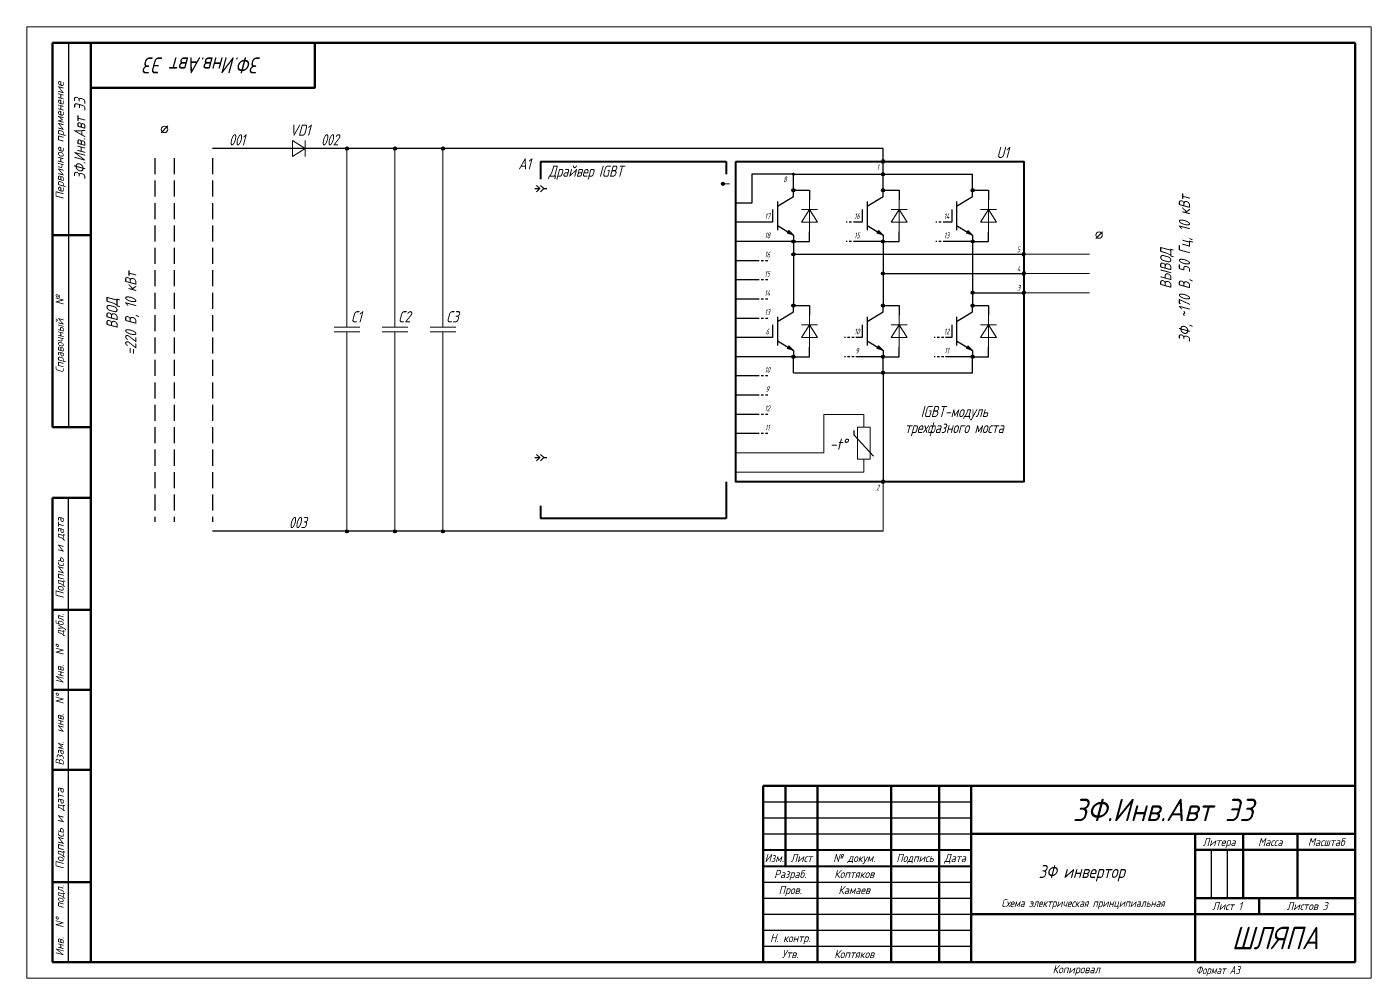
# Model space of a CAD drawing. Header units: millimetres. Extents: x -266 to 8003, y 0 to 8682.
# Drawn here: x 0 to 420, y 0 to 297 of the extents above; entities that cross this region are included whole.
import ezdxf
from ezdxf.enums import TextEntityAlignment as Align

# ---------------------------------------------------------------- set-up
doc = ezdxf.new("R2010")
doc.units = ezdxf.units.MM
for name, pattern in [('CENTER', [2, 1.25, -0.25, 0.25, -0.25]), ('JIS_02_0.7', [1.35, 0.75, -0.6]), ('K5LT32771', [0]), ('ГОСТ 2.303 4', [7, 5, -2, 0])]:
    doc.linetypes.add(name, pattern=pattern)
doc.styles.add('GENISO_1', font='geniso.shx', dxfattribs={"oblique": 15, "height": 3.5})
doc.styles.add('гост', font='simplex.shx', dxfattribs={"oblique": 15, "height": 2.25})
doc.styles.add('гост1', font='simplex.shx', dxfattribs={"width": 0.8, "oblique": 15, "height": 2.5})

# ---------------------------------------------------------------- blocks, each defined once
blk = doc.blocks.new('Стрелка')
at = {"lineweight": 20}
blk.add_hatch(color=256, dxfattribs=at).paths.add_polyline_path([(4, 0), (0, 1), (0, -1)])
for p, q in [((4, 0), (0, 1)), ((0, 1), (0, -1)), ((0, -1), (4, 0))]:
    blk.add_line(p, q, dxfattribs=at)

msp = doc.modelspace()

# ---------------------------------------------------------------- hatches: boundary and pattern name
for points in [[(100.5, 259, 1), (99.5, 259, 1)], [(115.5, 259, 1), (114.5, 259, 1)], [(130.5, 259, 1), (129.5, 259, 1)], [(217, 248, 1), (218, 248, 1)], [(239, 251, 1), (240, 251, 1)], [(267, 251, 1), (268, 251, 1)], [(239, 246, 1), (240, 246, 1)], [(267, 246, 1), (268, 246, 1)], [(295, 246, 1), (296, 246, 1)], [(239, 230, 1), (240, 230, 1)], [(267, 230, 1), (268, 230, 1)], [(295, 230, 1), (296, 230, 1)], [(239, 226, 1), (240, 226, 1)], [(267, 220, 1), (268, 220, 1)], [(295, 214, 1), (296, 214, 1)], [(239, 210, 1), (240, 210, 1)], [(267, 210, 1), (268, 210, 1)], [(295, 210, 1), (296, 210, 1)], [(239, 194, 1), (240, 194, 1)], [(267, 194, 1), (268, 194, 1)], [(295, 194, 1), (296, 194, 1)], [(267, 189, 1), (268, 189, 1)], [(100.5, 139.5, 1), (99.5, 139.5, 1)], [(115.5, 139.5, 1), (114.5, 139.5, 1)], [(130.5, 139.5, 1), (129.5, 139.5, 1)]]:
    msp.add_hatch(color=256).paths.add_polyline_path(points)

# ---------------------------------------------------------------- linework, layer by layer
at = {"lineweight": 60}
for p, q in [((20, 292), (8, 292)), ((8, 292), (8, 172)), ((20, 232), (8, 232)), ((20, 172), (8, 172)), ((8, 5), (8, 150)), ((20, 150), (8, 150)), ((20, 115), (8, 115)), ((20, 90), (8, 90)), ((20, 65), (8, 65)), ((230, 60), (415, 60)), ((230, 60), (230, 5)), ((237, 60), (237, 35)), ((247, 60), (247, 5)), ((270, 60), (270, 5)), ((285, 60), (285, 5)), ((295, 60), (295, 5)), ((295, 45), (415, 45)), ((365, 45), (365, 5)), ((380, 45), (380, 25)), ((397, 45), (397, 25)), ((365, 40), (415, 40)), ((20, 30), (8, 30)), ((365, 25), (415, 25)), ((385, 20), (385, 25)), ((295, 20), (415, 20)), ((20, 5), (8, 5))]:
    msp.add_line(p, q, dxfattribs=at)
at = {"lineweight": 30}
for p, q in [((13, 292), (13, 172)), ((13, 5), (13, 150)), ((230, 55), (295, 55)), ((230, 50), (295, 50)), ((230, 45), (295, 45)), ((370, 40), (370, 25)), ((375, 40), (375, 25)), ((230, 30), (295, 30)), ((230, 25), (295, 25)), ((230, 20), (295, 20)), ((230, 15), (295, 15)), ((230, 10), (295, 10))]:
    msp.add_line(p, q, dxfattribs=at)
at = {"lineweight": 20}
for p, q in [((41.94, 263.94), (44.06, 266.06)), ((83, 261.5), (83, 256.5)), ((87, 259), (83, 261.5)), ((87, 256.5), (87, 261.5)), ((89.5, 259), (80.5, 259)), ((83, 256.5), (87, 259)), ((100, 259), (100, 210.5)), ((115, 259), (115, 210.5)), ((130, 259), (130, 210.5)), ((217.5, 248), (219.5, 248)), ((244.5, 240), (242, 236)), ((247, 240), (242, 240)), ((244.5, 243), (244.5, 233)), ((247, 236), (244.5, 240)), ((272.5, 240), (270, 236)), ((275, 240), (270, 240)), ((272.5, 243), (272.5, 233)), ((275, 236), (272.5, 240)), ((300.5, 240), (298, 236)), ((303, 240), (298, 240)), ((300.5, 243), (300.5, 233)), ((303, 236), (300.5, 240)), ((242, 236), (247, 236)), ((270, 236), (275, 236)), ((298, 236), (303, 236)), ((333.94, 230.94), (336.06, 233.06)), ((311.96, 226), (332, 226)), ((312, 220), (332, 220)), ((100, 210.5), (100, 203.25)), ((115, 210.5), (115, 203.25)), ((130, 210.5), (130, 203.25)), ((312, 214), (332, 214)), ((244.5, 207), (244.5, 197)), ((272.5, 207), (272.5, 197)), ((300.5, 207), (300.5, 197)), ((100, 201.75), (100, 194.5)), ((115, 201.75), (115, 194.5)), ((130, 201.75), (130, 194.5)), ((244.5, 204), (242, 200)), ((247, 204), (242, 204)), ((247, 200), (244.5, 204)), ((272.5, 204), (270, 200)), ((275, 204), (270, 204)), ((275, 200), (272.5, 204)), ((300.5, 204), (298, 200)), ((303, 204), (298, 204)), ((303, 200), (300.5, 204)), ((242, 200), (247, 200)), ((270, 200), (275, 200)), ((298, 200), (303, 200)), ((100, 194.5), (100, 139.5)), ((115, 194.5), (115, 139.5)), ((130, 194.5), (130, 139.5)), ((249, 164), (249, 176)), ((249, 176), (261.5, 176)), ((261.5, 172), (261.5, 176)), ((221.5, 164), (249, 164)), ((261.5, 162), (261.5, 158)), ((221.5, 158), (261.5, 158)), ((267.5, 154.5), (267.5, 139.5))]:
    msp.add_line(p, q, dxfattribs=at)
for p, q in [((267.5, 259), (58, 259)), ((267.5, 255.5), (267.5, 259)), ((267.5, 246), (267.5, 255)), ((239.5, 251), (226.5, 251)), ((226.5, 251), (226.5, 242)), ((239.5, 246), (239.5, 251)), ((239.5, 251), (295.5, 251)), ((295.5, 246), (295.5, 251)), ((158.69, 246.5), (160.25, 246.5)), ((160.25, 246.5), (159.25, 247.5)), ((159.25, 245.5), (160.25, 246.5)), ((161.5, 246.5), (160.5, 247.5)), ((160.5, 245.5), (161.5, 246.5)), ((161.5, 246.5), (162.44, 246.5)), ((234.5, 241), (239.5, 244)), ((239.5, 244), (239.5, 246)), ((239.5, 246), (244.5, 246)), ((244.5, 246), (244.5, 243)), ((262.5, 241), (267.5, 244)), ((267.5, 244), (267.5, 246)), ((267.5, 246), (272.5, 246)), ((272.5, 246), (272.5, 243)), ((290.5, 241), (295.5, 244)), ((295.5, 244), (295.5, 246)), ((295.5, 246), (300.5, 246)), ((300.5, 246), (300.5, 243)), ((226.5, 242), (221.5, 242)), ((233, 240), (233, 236)), ((234.5, 242.5), (234.5, 233.5)), ((261, 240), (261, 236)), ((262.5, 242.5), (262.5, 233.5)), ((289, 240), (289, 236)), ((290.5, 242.5), (290.5, 233.5)), ((233, 236), (221.5, 236)), ((261, 236), (259, 236)), ((289, 236), (287, 236)), ((234.5, 235), (239.5, 232)), ((239.5, 232), (239.5, 230)), ((244.5, 230), (244.5, 233)), ((262.5, 235), (267.5, 232)), ((267.5, 232), (267.5, 230)), ((272.5, 230), (272.5, 233)), ((290.5, 235), (295.5, 232)), ((295.5, 232), (295.5, 230)), ((300.5, 230), (300.5, 233)), ((239.5, 230), (221.5, 230)), ((239.5, 230), (244.5, 230)), ((239.5, 230), (239.5, 220)), ((267.5, 230), (259, 230)), ((267.5, 230), (272.5, 230)), ((267.5, 230), (267.5, 220)), ((295.5, 230), (287, 230)), ((295.5, 230), (300.5, 230)), ((295.5, 230), (295.5, 220)), ((228.5, 224), (221.5, 224)), ((239.5, 226), (310.96, 226)), ((239.5, 220), (239.5, 210)), ((267.5, 220), (267.5, 210)), ((267.5, 220), (311, 220)), ((295.5, 220), (295.5, 210)), ((228.5, 218), (221.5, 218)), ((228.5, 212), (221.5, 212)), ((239.5, 208), (239.5, 210)), ((239.5, 210), (244.5, 210)), ((244.5, 210), (244.5, 207)), ((267.5, 208), (267.5, 210)), ((267.5, 210), (272.5, 210)), ((272.5, 210), (272.5, 207)), ((295.5, 214), (311, 214)), ((295.5, 208), (295.5, 210)), ((295.5, 210), (300.5, 210)), ((300.5, 210), (300.5, 207)), ((228.5, 206), (221.5, 206)), ((234.5, 205), (239.5, 208)), ((234.5, 206.5), (234.5, 197.5)), ((262.5, 205), (267.5, 208)), ((262.5, 206.5), (262.5, 197.5)), ((290.5, 205), (295.5, 208)), ((290.5, 206.5), (290.5, 197.5)), ((233, 204), (233, 200)), ((261, 204), (261, 200)), ((289, 204), (289, 200)), ((233, 200), (221.5, 200)), ((234.5, 199), (239.5, 196)), ((261, 200), (259, 200)), ((262.5, 199), (267.5, 196)), ((289, 200), (287, 200)), ((290.5, 199), (295.5, 196)), ((239.5, 194), (221.5, 194)), ((239.5, 196), (239.5, 194)), ((239.5, 194), (244.5, 194)), ((239.5, 189), (239.5, 194)), ((244.5, 194), (244.5, 197)), ((267.5, 194), (259, 194)), ((267.5, 196), (267.5, 194)), ((267.5, 194), (272.5, 194)), ((267.5, 189), (267.5, 194)), ((272.5, 194), (272.5, 197)), ((295.5, 194), (287, 194)), ((295.5, 196), (295.5, 194)), ((295.5, 194), (300.5, 194)), ((295.5, 189), (295.5, 194)), ((300.5, 194), (300.5, 197)), ((239.5, 189), (295.5, 189)), ((267.5, 189), (267.5, 155.5)), ((228.5, 188), (221.5, 188)), ((228.5, 182), (221.5, 182)), ((228.5, 176), (221.5, 176)), ((228.5, 170), (221.5, 170)), ((258.5, 169.5), (258.5, 171)), ((258.5, 169.5), (264.5, 163)), ((158.69, 162.5), (160.25, 162.5)), ((160.25, 162.5), (159.25, 163.5)), ((159.25, 161.5), (160.25, 162.5)), ((161.5, 162.5), (160.5, 163.5)), ((160.5, 161.5), (161.5, 162.5)), ((161.5, 162.5), (162.44, 162.5)), ((267.5, 139.5), (58, 139.5))]:
    msp.add_line(p, q)
at = {"linetype": 'ГОСТ 2.303 4'}
for p, q in [((40, 256), (40, 142.5)), ((46, 256), (46, 142.5)), ((58, 256), (58, 142.5))]:
    msp.add_line(p, q, dxfattribs=at)
at = {"lineweight": 40}
for p, q in [((160.5, 255), (160.5, 249.5)), ((218.5, 255), (218.5, 251)), ((218.5, 155), (218.5, 143.5)), ((160.5, 147.5), (160.5, 143.5)), ((230, 40), (295, 40)), ((230, 35), (295, 35))]:
    msp.add_line(p, q, dxfattribs=at)
at = {"extrusion": (0, 0, -1)}
for p, q in [((268, 255.5), (267, 254.5)), ((311.96, 226.5), (310.96, 225.5)), ((312, 220.5), (311, 219.5)), ((312, 214.5), (311, 213.5)), ((268, 155.5), (267, 154.5))]:
    msp.add_line(p, q, dxfattribs=at)
at = {"linetype": 'JIS_02_0.7'}
for p, q in [((259, 236), (256, 236)), ((287, 236), (284, 236)), ((259, 230), (256, 230)), ((287, 230), (284, 230)), ((231.5, 224), (228.5, 224)), ((231.5, 218), (228.5, 218)), ((231.5, 212), (228.5, 212)), ((231.5, 206), (228.5, 206)), ((258.5, 200), (255.5, 200)), ((286.5, 200), (283.5, 200)), ((258.5, 194), (255.5, 194)), ((286.5, 194), (283.5, 194)), ((231.5, 188), (228.5, 188)), ((231.5, 182), (228.5, 182)), ((231.5, 176), (228.5, 176)), ((231.5, 170), (228.5, 170))]:
    msp.add_line(p, q, dxfattribs=at)
at = {"linetype": 'K5LT32771', "lineweight": 20}
for p, q in [((96, 203.25), (104, 203.25)), ((96, 201.75), (104, 201.75)), ((111, 203.25), (119, 203.25)), ((111, 201.75), (119, 201.75)), ((126, 203.25), (134, 203.25)), ((126, 201.75), (134, 201.75))]:
    msp.add_line(p, q, dxfattribs=at)
at = {"lineweight": 20}
for points in [[(0, 0), (420, 0), (420, 297), (0, 297)], [(259.5, 162), (263.5, 162), (263.5, 172), (259.5, 172)]]:
    msp.add_lwpolyline(points, close=True, dxfattribs=at)
at = {"lineweight": 60}
msp.add_lwpolyline([(20, 5), (415, 5), (415, 292), (20, 292)], close=True, dxfattribs=at)
msp.add_lwpolyline([(20, 278), (90, 278), (90, 292)], dxfattribs=at)
at = {"lineweight": 40}
for points in [[(160.5, 255), (218.5, 255)], [(218.5, 143.5), (160.5, 143.5)]]:
    msp.add_lwpolyline(points, dxfattribs=at)
msp.add_lwpolyline([(221.5, 255), (311.5, 255), (311.5, 155), (221.5, 155)], close=True, dxfattribs=at)
at = {"lineweight": 20}
for centre in [(43, 265), (335, 232)]:
    msp.add_circle(centre, 1, dxfattribs=at)
for centre in [(100, 259), (115, 259), (130, 259), (217.5, 248), (267.5, 251), (239.5, 246), (267.5, 246), (295.5, 246), (239.5, 230), (267.5, 230), (295.5, 230), (239.5, 226), (267.5, 220), (295.5, 214), (239.5, 210), (267.5, 210), (295.5, 210), (239.5, 194), (267.5, 194), (295.5, 194), (267.5, 189), (100, 139.5), (115, 139.5), (130, 139.5)]:
    msp.add_circle(centre, 0.501)
at = {"extrusion": (0, 0, -1)}
for centre in [(-267.5, 255), (-311.46, 226), (-311.5, 220), (-311.5, 214), (-267.5, 155)]:
    msp.add_circle(centre, 0.5, dxfattribs=at)

# ---------------------------------------------------------------- block references
at = {"xscale": 0.5, "yscale": 0.5, "zscale": 0.5, "rotation": 329.0362434679265}
for p in [(237.79, 233.03), (265.79, 233.03), (293.79, 233.03), (237.79, 197.03), (265.79, 197.03), (293.79, 197.03)]:
    msp.add_blockref('Стрелка', p, dxfattribs=at)

# ---------------------------------------------------------------- texts
at = {"linetype": 'CENTER', "lineweight": 40, "style": 'GENISO_1', "oblique": 15, "width": 0.9}
for height, rotation, p in [(5, 180, (55, 285)), (3.5, 90, (16.5, 262))]:
    msp.add_text('3Ф.Инв.Авт Э3', height=height, rotation=rotation, dxfattribs=at).set_placement(p, align=Align.MIDDLE_CENTER)
at = {"lineweight": 40, "style": 'GENISO_1', "oblique": 15, "width": 1.1}
msp.add_text('Первичное применение', height=2.5, rotation=90, dxfattribs=at).set_placement((11.5, 261.5), align=Align.CENTER)
at = {"lineweight": 20, "style": 'GENISO_1', "oblique": 15}
for s, width, p in [('VD1', 0.9, (85.35, 261.95)), ('U1', 0.9, (304.85, 254.95)), ('A1', 0.9, (155.51, 251.45)), ('Драйвер IGBT', 0.85, (174.63, 249.16)), ('С1', 0.9, (102.97, 203.7)), ('С2', 0.9, (117.97, 203.7)), ('С3', 0.9, (132.97, 203.7)), ('IGBT-модуль', 0.85, (289.77, 174.1)), ('трехфазного моста', 0.85, (289.77, 169.1))]:
    msp.add_text(s, height=3.5, dxfattribs=dict(at, width=width)).set_placement(p, align=Align.BOTTOM_CENTER)
at = {"lineweight": 20, "style": 'GENISO_1', "oblique": 15, "width": 0.85}
for s, p in [('001', (65.66, 260)), ('002', (94.66, 260)), ('003', (84.64, 140.5))]:
    msp.add_text(s, height=3.5, dxfattribs=at).set_placement(p, align=Align.CENTER)
at = {"style": 'GENISO_1', "oblique": 15, "width": 0.7}
for s, p in [('1', (265.82, 253.16)), ('8', (236.82, 249.4)), ('17', (231.35, 237.9)), ('16', (259.35, 237.9)), ('14', (287.35, 237.9)), ('18', (231.35, 231.9)), ('15', (259.35, 231.9)), ('13', (287.35, 231.9)), ('16', (231.32, 225.9)), ('5', (309.81, 227.5)), ('15', (231.32, 219.9)), ('4', (309.85, 221.5)), ('14', (231.32, 213.9)), ('3', (309.85, 215.5)), ('13', (231.32, 207.9)), ('6', (231.35, 201.9)), ('10', (259.35, 201.9)), ('12', (287.35, 201.9)), ('9', (259.35, 195.9)), ('11', (287.35, 195.9)), ('10', (231.32, 189.9)), ('9', (231.32, 183.9)), ('12', (231.32, 177.9)), ('11', (231.32, 171.9)), ('2', (265.82, 153.16))]:
    msp.add_text(s, height=1.8, dxfattribs=at).set_placement(p, align=Align.MIDDLE_CENTER)
at = {"lineweight": 40, "style": 'GENISO_1', "oblique": 15}
for s, p in [('Справочный   №', (11.5, 189)), ('Инв.  N%%d  дубл.', (11.5, 92)), ('Взам.  инв.  N%%d', (11.5, 66.38)), ('Инв.  N%%d  подл.', (11.5, 6.88))]:
    msp.add_text(s, height=2.5, rotation=90, dxfattribs=at).set_placement(p)
at = {"style": 'GENISO_1', "oblique": 15}
msp.add_text('-t°', height=3.5, dxfattribs=at).set_placement((253.59, 166.73), align=Align.MIDDLE_CENTER)
at = {"lineweight": 40, "style": 'GENISO_1', "oblique": 15, "width": 1.1}
for p in [(11.5, 118.5), (11.5, 34)]:
    msp.add_text('Подпись и дата', height=2.5, rotation=90, dxfattribs=at).set_placement(p)
at = {"lineweight": 40, "style": 'GENISO_1', "oblique": 15}
for s, height, p in [('3Ф.Инв.Авт Э3', 7, (355, 52.5)), ('Литера', 2.5, (372.5, 42.5)), ('Масса', 2.5, (388.5, 42.5)), ('Масштаб', 2.5, (406, 42.5)), ('Изм.', 2.5, (233.5, 37.5)), ('Лист', 2.5, (242, 37.5)), ('№ докум.', 2.5, (258.5, 37.5)), ('Подпись', 2.5, (277.5, 37.5)), ('Дата', 2.5, (290, 37.5)), ('Разраб.', 2.5, (238.5, 32.5)), ('Коптяков', 2.5, (258.5, 32.5)), ('Пров.', 2.5, (238.5, 27.5)), ('Камаев', 2.5, (258.5, 27.5)), ('Лист 1', 2.5, (375, 22.5)), ('Листов 3', 2.5, (400, 22.5)), ('Н. контр.', 2.5, (238.5, 12.5)), ('Утв.', 2.5, (238.5, 7.5)), ('Коптяков', 2.5, (258.5, 7.5)), ('Копировал', 2.5, (327.88, 2.75))]:
    msp.add_text(s, height=height, dxfattribs=at).set_placement(p, align=Align.MIDDLE_CENTER)
at = {"lineweight": 40, "width": 0.8}
for s, height, style, oblique, p in [('3Ф инвертор', 4, 'гост', 15, (329.57, 33.26)), ('Схема электрическая принципиальная', 2.5, 'гост', 15, (330, 23.44)), ('ШЛЯПА', 7, 'гост1', 16, (390, 12.5))]:
    msp.add_text(s, height=height, dxfattribs=dict(at, style=style, oblique=oblique)).set_placement(p, align=Align.MIDDLE_CENTER)
at = {"lineweight": 20, "char_height": 3.5, "attachment_point": 8, "rotation": 90, "style": 'GENISO_1'}
for s, insert in [('{\\fGOST 2.304 type A|b0|i0|c0|p34;ВЫВОД\\P3Ф, ~170 В, 50 Гц, 10 кВт}', (364.37, 221.52)), ('{\\fGOST 2.304 type A|b0|i0|c0|p34;ВВОД\\P=220 В, 10 кВт}', (35.01, 207.5))]:
    msp.add_mtext(s, dxfattribs=dict(at, insert=insert))
at = {"lineweight": 40, "insert": (365.22, 3.76), "char_height": 2.5, "width": 19.2268, "attachment_point": 1, "style": 'GENISO_1'}
msp.add_mtext('\\pxt4;{\\FCS_Gost2304|c0;Формат А3}', dxfattribs=at)

doc.saveas('drawing.dxf')
